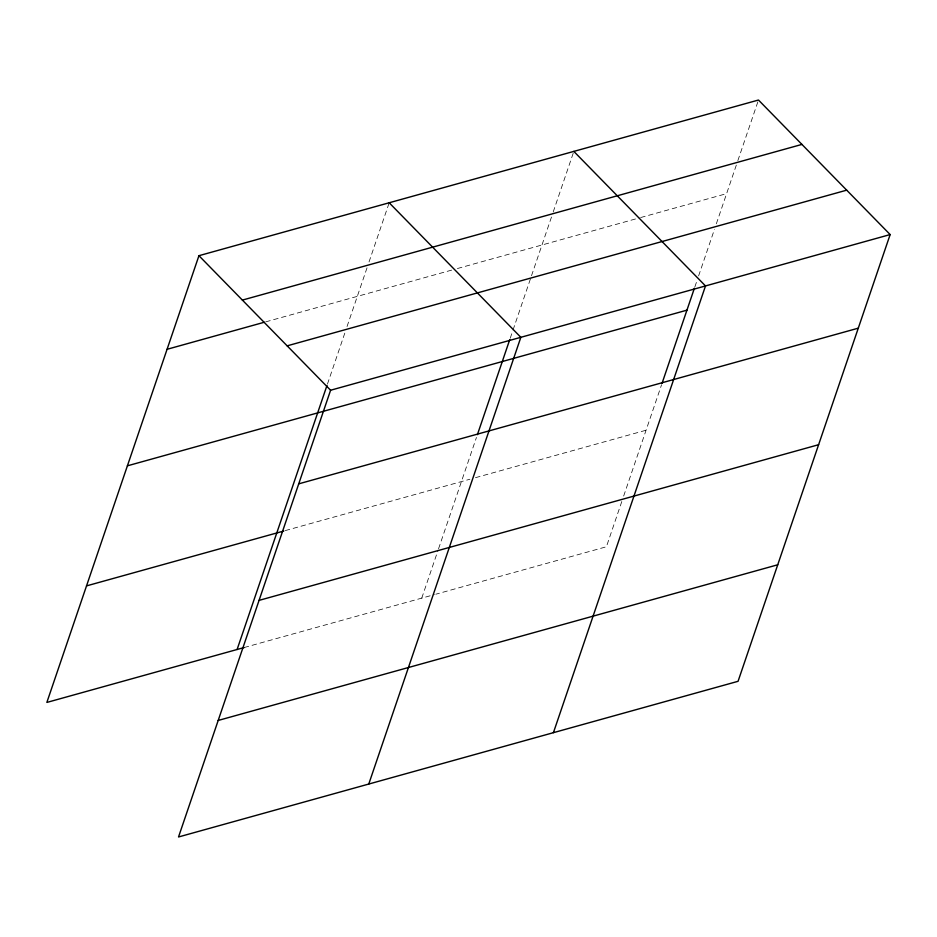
<?xml version="1.0" encoding="UTF-8"?>
<svg xmlns="http://www.w3.org/2000/svg" width="937" height="937" viewBox="0 0 937 937"><rect width="100%" height="100%" fill="white"/><g stroke="black" fill="none" stroke-linecap="round" stroke-linejoin="round"><path stroke-width="0.7" stroke-dasharray="4.68 3.51" d="M327.446 384.111L345.179 332.014M347.041 326.533L367.152 267.467M369.026 261.962L389.183 202.767M421.744 598.134L438.083 550.148M438.551 548.777L476.453 437.438M510.232 338.222L512.562 331.37M513.031 330L552.748 213.343M553.217 211.961L573.831 151.396M621.805 501.518L606.403 546.763L435.846 594.21M623.667 496.036L661.581 384.685M694.879 286.851L696.753 281.369M698.615 275.888L714.486 229.272M716.348 223.791L737.396 161.96M737.864 160.59L758.478 100.025M265.71 321.859L451.751 270.09M457.397 268.532L639.221 217.934M640.639 217.548L726.62 193.631M285.223 530.611L469.882 479.24M475.516 477.671L646.073 430.224M244.147 647.537L434.44 594.597"/><path stroke-width="1.41" d="M890.15 234.566L330.597 390.237L178.522 836.975L738.063 681.304L890.15 234.566L758.478 100.025L198.937 255.696L46.85 702.434L244.147 647.537M237.096 649.505L326.978 385.482M477.39 434.674L509.763 339.592M368.768 784.046L520.843 337.308L389.183 202.767M662.049 383.303L694.411 288.221M553.416 732.675L705.502 285.937L573.831 151.396M242.378 300.098L801.931 144.415M167.067 349.302L264.304 322.246M287.144 345.847L846.697 190.164M127.397 465.83L686.95 310.159M298.727 483.843L858.28 328.173M86.52 585.894L283.817 531.01M259.057 600.383L818.61 444.712M218.192 720.448L777.745 564.777M198.937 255.696L330.597 390.237"/></g></svg>
